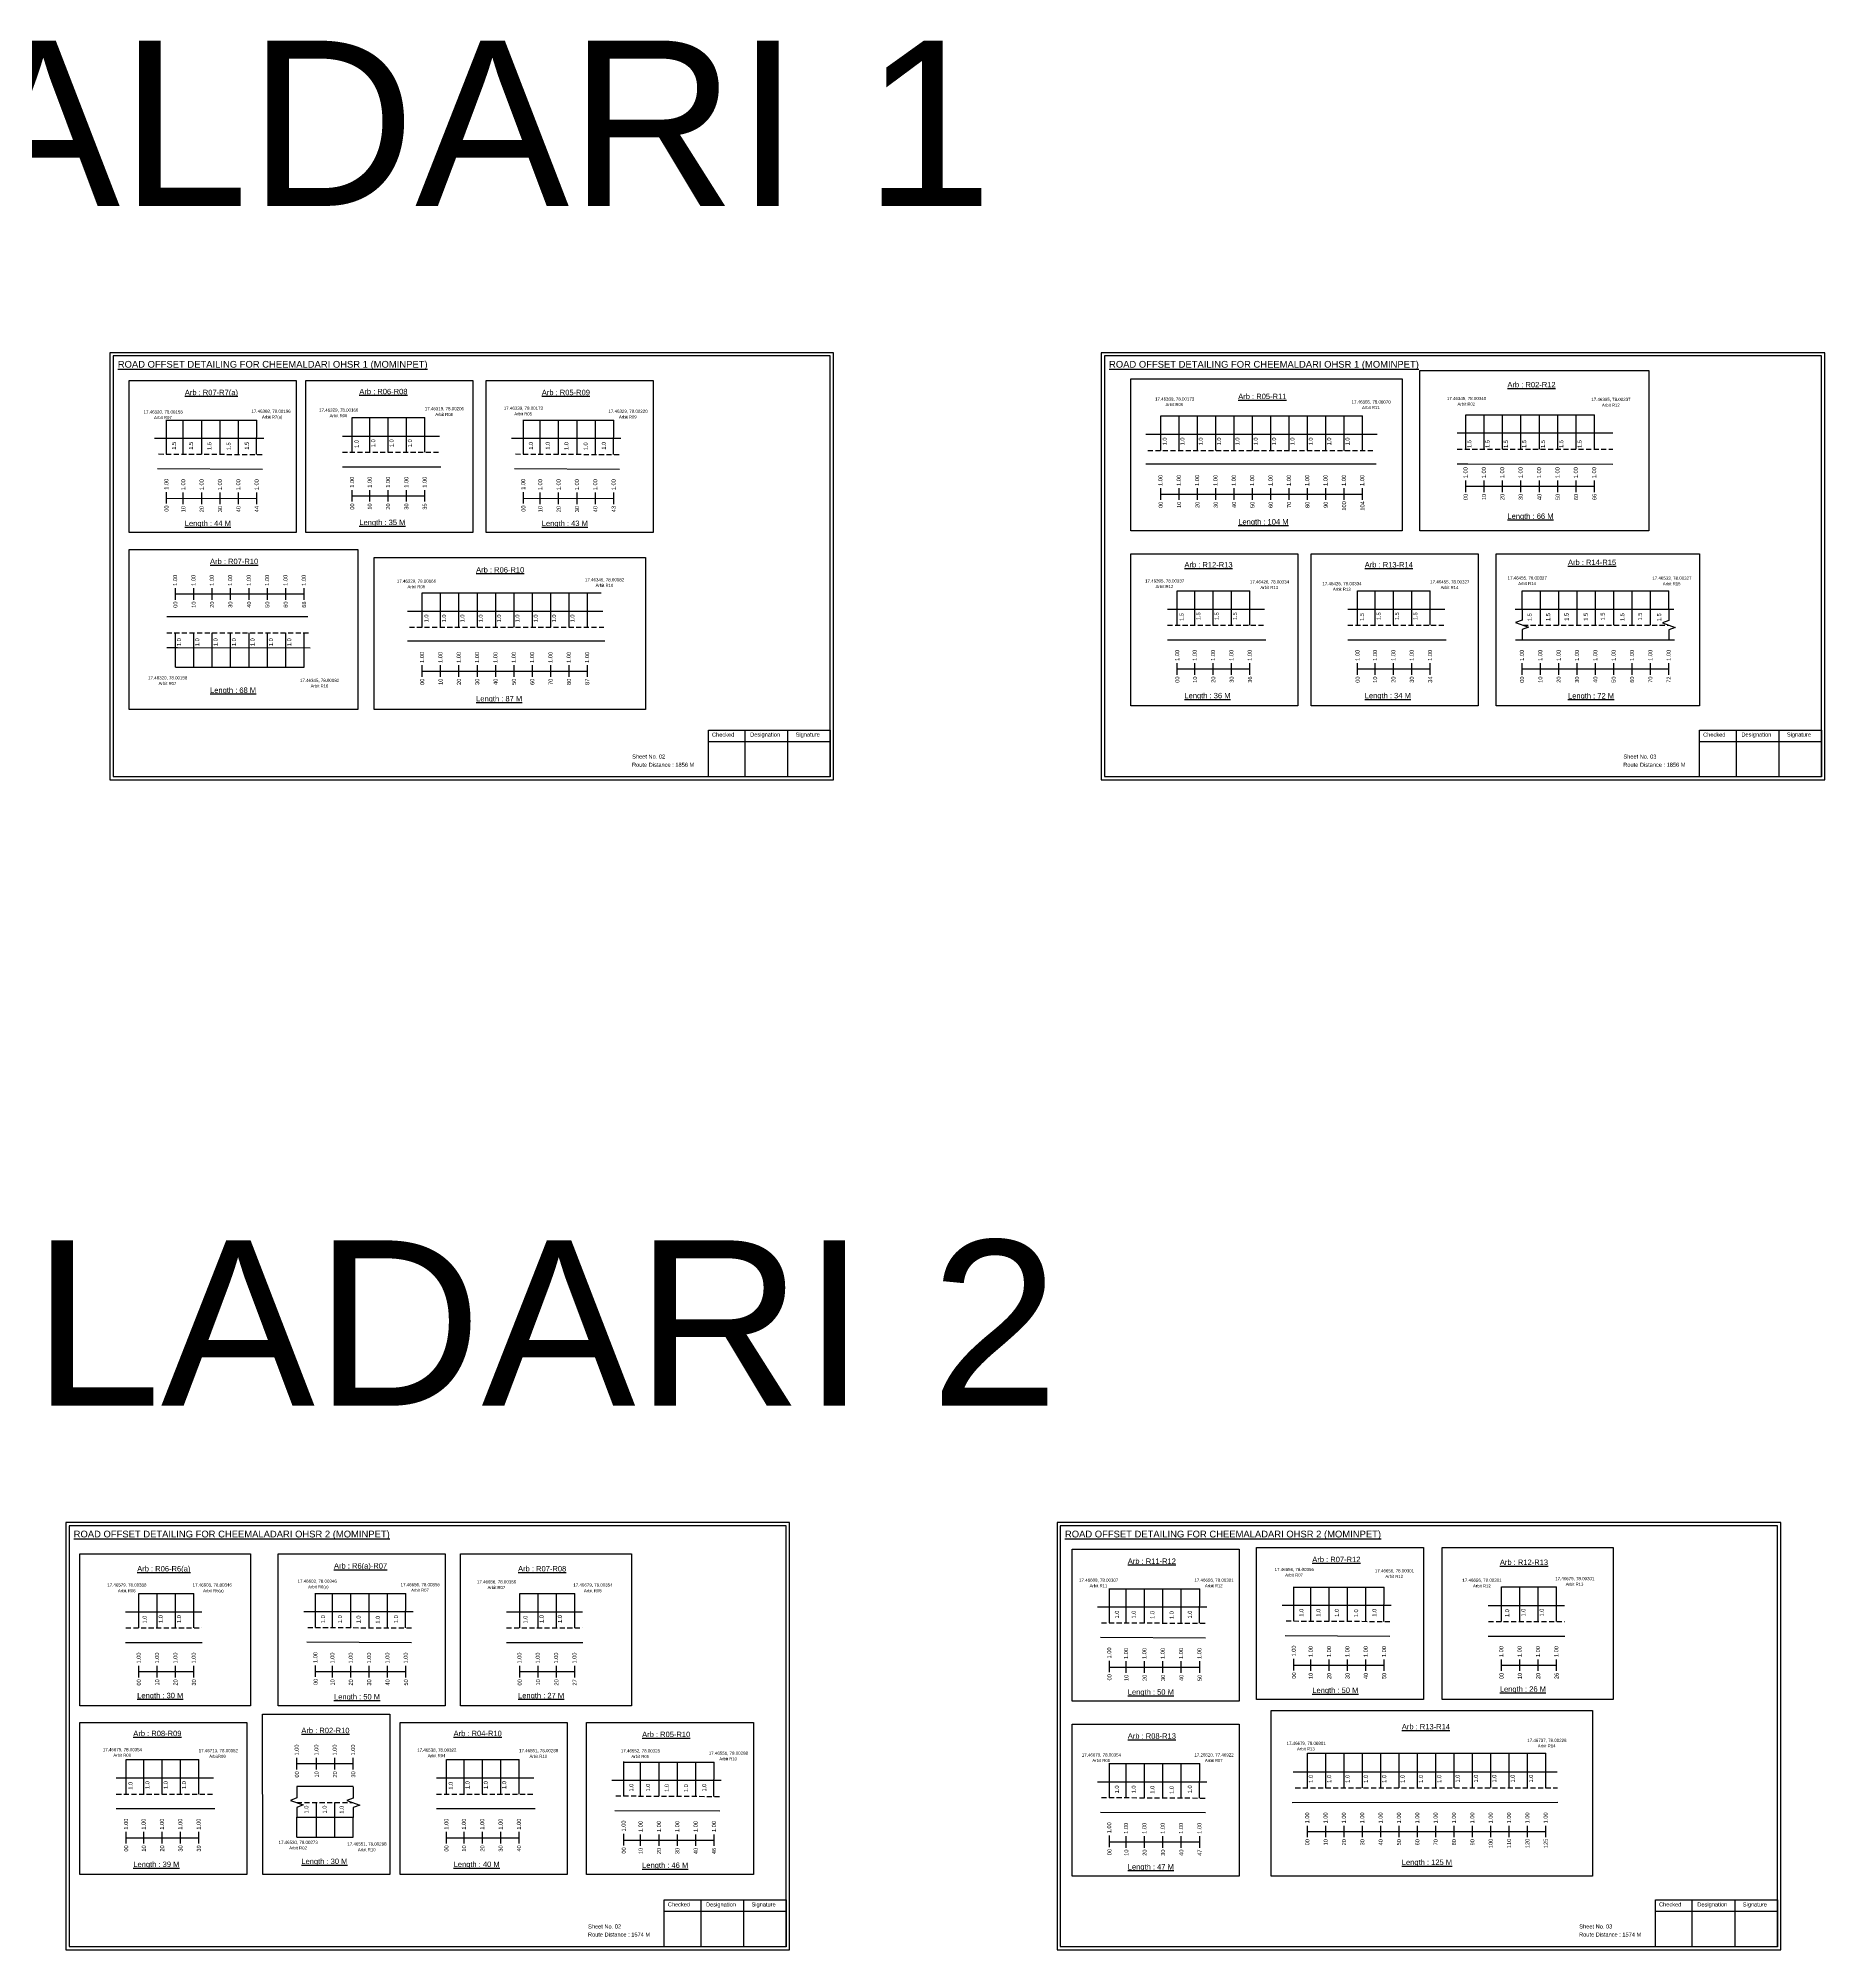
# Model space of a CAD drawing. Header units: inches. Extents: x -117 to 51867, y -12715 to 3423.
# Drawn here: x 21268 to 22593, y 190 to 1607 of the extents above; entities that cross this region are included whole.
import ezdxf

# ---------------------------------------------------------------- set-up
doc = ezdxf.new("R2010")
doc.units = ezdxf.units.IN
doc.header["$MEASUREMENT"] = 0
doc.linetypes.add('DASHED2', pattern=[0.375, 0.25, -0.125])
for name, color, linetype in [('PDF_Geometry', 7, 'Continuous'), ('PDF_Text', 5, 'Continuous'), ('pipe', 5, 'Continuous')]:
    doc.layers.add(name, color=color, linetype=linetype)
doc.styles.add('PDF Arial', font='arial.ttf')
doc.styles.get("Standard").update_dxf_attribs({"font": 'arial.ttf'})

msp = doc.modelspace()

# ---------------------------------------------------------------- linework, layer by layer
for p, q in [((21363.4, 1299.1), (21363.4, 1324.6)), ((21375.9, 1299), (21375.9, 1324.3)), ((21389.5, 1299), (21389.5, 1324.3)), ((21403.1, 1299), (21403.1, 1324.3)), ((21416.7, 1298.8), (21416.7, 1324.3)), ((21430.1, 1298.8), (21430.3, 1324.3)), ((21501.1, 1300.6), (21501.1, 1326.2)), ((21514.2, 1300.6), (21514.2, 1326.2)), ((21527.8, 1300.6), (21527.8, 1326.2)), ((21541.4, 1300.6), (21541.4, 1326.2)), ((21555, 1300.6), (21555, 1326.2)), ((21628.1, 1299.1), (21628.1, 1324.6)), ((21640.6, 1299), (21640.6, 1324.3)), ((21654.2, 1299), (21654.2, 1324.3)), ((21667.8, 1299), (21667.8, 1324.3)), ((21681.4, 1298.8), (21681.4, 1324.3)), ((21694.8, 1298.8), (21695, 1324.3)), ((22100.6, 1301.9), (22100.6, 1327.4)), ((22114.2, 1301.9), (22114.2, 1327.4)), ((22127.8, 1301.9), (22127.8, 1327.4)), ((22141.4, 1301.9), (22141.4, 1327.4)), ((22155, 1301.9), (22155, 1327.4)), ((22168.6, 1301.9), (22168.6, 1327.4)), ((22182.2, 1301.9), (22182.2, 1327.4)), ((22195.8, 1301.9), (22195.8, 1327.4)), ((22209.4, 1301.9), (22209.4, 1327.4)), ((22223, 1301.9), (22223, 1327.4)), ((22236.6, 1301.9), (22236.6, 1327.4)), ((22250.2, 1301.9), (22250.2, 1327.4)), ((22326.8, 1302.7), (22326.8, 1328.2)), ((22340.4, 1302.7), (22340.4, 1328.2)), ((22354, 1302.7), (22354, 1328.2)), ((22367.6, 1302.7), (22367.6, 1328.2)), ((22381.4, 1302.7), (22381.4, 1328.2)), ((22395, 1302.7), (22395, 1328.2)), ((22408.6, 1302.7), (22408.6, 1328.2)), ((22422.2, 1302.7), (22422.2, 1328.2)), ((21435.6, 1310.6), (21354.6, 1310.6)), ((21493.8, 1312.5), (21565.8, 1312.5)), ((21700.3, 1310.6), (21619.3, 1310.6)), ((22089.7, 1313.8), (22261.1, 1313.8)), ((22435.8, 1314.6), (22320.4, 1314.6)), ((21493.8, 1289.8), (21566.8, 1289.8)), ((22260.4, 1291.6), (22089.7, 1291.6)), ((22320.4, 1291.9), (22328.4, 1291.9)), ((22328.4, 1291.9), (22435.8, 1291.6)), ((21356.8, 1288.4), (21434.6, 1288)), ((21621.5, 1288.4), (21699.3, 1288)), ((21553.1, 1170.7), (21553.1, 1196.3)), ((21566.7, 1170.7), (21566.7, 1196.3)), ((21580.3, 1170.7), (21580.3, 1196.3)), ((21593.9, 1170.7), (21593.9, 1196.3)), ((21607.5, 1170.7), (21607.5, 1196.3)), ((21621.1, 1170.7), (21621.1, 1196.3)), ((21634.7, 1170.7), (21634.7, 1196.3)), ((21648.3, 1170.7), (21648.3, 1196.3)), ((21661.9, 1170.7), (21661.9, 1196.3)), ((21675.5, 1170.7), (21675.5, 1196.3)), ((22112.9, 1172.3), (22112.9, 1197.8)), ((22126, 1172.3), (22126, 1197.8)), ((22139.6, 1172.3), (22139.6, 1197.8)), ((22153.2, 1172.3), (22153.2, 1197.8)), ((22166.8, 1172.3), (22166.8, 1197.8)), ((22246.6, 1172.3), (22246.6, 1197.8)), ((22259.7, 1172.3), (22259.7, 1197.8)), ((22273.3, 1172.3), (22273.3, 1197.8)), ((22286.9, 1172.3), (22286.9, 1197.8)), ((22300.5, 1172.3), (22300.5, 1197.8)), ((22368.5, 1184.2), (22368.5, 1197.8)), ((22382.1, 1172.3), (22382.1, 1197.8)), ((22395.7, 1172.3), (22395.7, 1197.8)), ((22409.3, 1172.3), (22409.3, 1197.8)), ((22422.9, 1172.3), (22422.9, 1197.8)), ((22436.5, 1172.3), (22436.5, 1197.8)), ((22450.1, 1172.3), (22450.1, 1197.8)), ((22463.7, 1172.3), (22463.7, 1197.8)), ((22477.3, 1184.2), (22477.3, 1197.8)), ((21468.3, 1178.5), (21363.6, 1178.5)), ((21542.2, 1182.6), (21687, 1182.6)), ((22105.6, 1184.2), (22177.6, 1184.2)), ((22239.3, 1184.2), (22311.3, 1184.2)), ((22363.5, 1184.2), (22481.1, 1184.2)), ((21370, 1141.1), (21370, 1166.6)), ((21383.6, 1141.1), (21383.6, 1166.6)), ((21397.2, 1141.1), (21397.2, 1166.6)), ((21410.8, 1141.1), (21410.8, 1166.6)), ((21424.6, 1141.1), (21424.6, 1166.6)), ((21438.2, 1141.1), (21438.2, 1166.6)), ((21451.8, 1141.1), (21451.8, 1166.6)), ((21465.4, 1141.1), (21465.4, 1166.6)), ((21363.6, 1155.8), (21371.6, 1155.8)), ((21371.6, 1155.8), (21469.9, 1155.5)), ((21688.4, 1160.4), (21542.2, 1160.4)), ((22105.6, 1161.5), (22178.6, 1161.5)), ((22239.3, 1161.5), (22312.3, 1161.5)), ((22363.7, 1161.5), (22481.5, 1161.5)), ((21343, 428.9), (21343, 454.5)), ((21356.6, 428.9), (21356.6, 454.5)), ((21370.2, 428.9), (21370.2, 454.5)), ((21383.8, 428.9), (21383.8, 454.5)), ((21474, 429.2), (21474, 454.7)), ((21486.5, 429.1), (21486.5, 454.4)), ((21500.1, 429.1), (21500.1, 454.4)), ((21513.7, 429.2), (21513.7, 454.4)), ((21527.3, 428.9), (21527.3, 454.4)), ((21540.7, 428.9), (21540.9, 454.4)), ((21625.3, 428.9), (21625.3, 454.5)), ((21638.9, 428.9), (21638.9, 454.5)), ((21652.5, 428.9), (21652.5, 454.5)), ((21666.1, 428.9), (21666.1, 454.5)), ((22062.6, 432.6), (22062.6, 458.2)), ((22075.1, 432.6), (22075.1, 457.9)), ((22088.7, 432.5), (22088.7, 457.9)), ((22102.3, 432.6), (22102.3, 457.9)), ((22115.9, 432.3), (22115.9, 457.9)), ((22129.3, 432.4), (22129.5, 457.9)), ((22199.4, 434), (22199.4, 459.5)), ((22212, 433.9), (22212, 459.2)), ((22225.6, 433.9), (22225.6, 459.2)), ((22239.2, 433.9), (22239.2, 459.2)), ((22252.8, 433.7), (22252.8, 459.2)), ((22266.1, 433.7), (22266.4, 459.2)), ((22353.3, 433.7), (22353.3, 459.3)), ((22366.9, 433.7), (22366.9, 459.3)), ((22380.5, 433.7), (22380.5, 459.3)), ((22394.1, 433.7), (22394.1, 459.3)), ((21333.1, 440.8), (21389.6, 440.8)), ((21546.2, 440.8), (21465.2, 440.8)), ((21615.5, 440.8), (21672, 440.8)), ((22134.8, 444.2), (22053.8, 444.2)), ((22271.6, 445.5), (22190.7, 445.5)), ((22343.5, 445.6), (22400, 445.6)), ((21333.1, 418.1), (21389.8, 418)), ((21467.4, 418.6), (21545.2, 418.1)), ((21615.5, 418.1), (21672.2, 418)), ((22056, 422), (22133.8, 421.6)), ((22192.9, 423.3), (22270.6, 422.9)), ((22343.5, 422.9), (22400.2, 422.8)), ((21333.6, 305.8), (21333.6, 331.4)), ((21346.6, 305.8), (21346.6, 331.4)), ((21360.2, 305.8), (21360.2, 331.4)), ((21373.8, 305.8), (21373.8, 331.4)), ((21387.4, 305.8), (21387.4, 331.4)), ((21571, 305.8), (21571, 331.4)), ((21584.1, 305.8), (21584.1, 331.4)), ((21597.7, 305.8), (21597.7, 331.4)), ((21611.3, 305.8), (21611.3, 331.4)), ((21624.9, 305.8), (21624.9, 331.4)), ((21702.5, 304.3), (21702.5, 329.8)), ((21715, 304.2), (21715, 329.5)), ((21728.6, 304.2), (21728.6, 329.5)), ((21742.2, 304.2), (21742.2, 329.5)), ((21755.8, 304), (21755.8, 329.5)), ((21769.2, 304), (21769.4, 329.5)), ((22062.6, 303), (22062.6, 328.6)), ((22075.1, 303), (22075.1, 328.3)), ((22088.7, 302.9), (22088.7, 328.3)), ((22102.3, 303), (22102.3, 328.3)), ((22115.9, 302.7), (22115.9, 328.3)), ((22129.3, 302.8), (22129.5, 328.3)), ((22209.4, 310.4), (22209.4, 336)), ((22223, 310.4), (22223, 336)), ((22236.6, 310.4), (22236.6, 336)), ((22250.2, 310.4), (22250.2, 336)), ((22263.8, 310.4), (22263.8, 336)), ((22277.4, 310.4), (22277.4, 336)), ((22291, 310.4), (22291, 336)), ((22304.6, 310.4), (22304.6, 336)), ((22318.2, 310.4), (22318.2, 336)), ((22331.7, 310.6), (22331.7, 336.1)), ((22345.3, 310.6), (22345.3, 336.1)), ((22358.9, 310.6), (22358.9, 336.1)), ((22372.5, 310.6), (22372.5, 336.1)), ((22386.2, 310.4), (22386.2, 336)), ((21326.2, 317.7), (21398.2, 317.7)), ((21563.7, 317.7), (21635.7, 317.7)), ((21774.7, 315.8), (21693.7, 315.8)), ((22134.8, 314.6), (22053.8, 314.6)), ((22198.7, 322.3), (22394.6, 322.3)), ((21501.9, 311.3), (21460.1, 311.3)), ((21474.7, 273.9), (21474.7, 299.4)), ((21488.3, 273.9), (21488.3, 299.4)), ((22198.1, 299.6), (22395, 299.7)), ((21326.2, 295), (21399.2, 295)), ((21460.1, 288.6), (21485.6, 288.6)), ((21460.1, 273.9), (21460.1, 288.6)), ((21485.6, 288.6), (21501.9, 288.6)), ((21501.9, 273.9), (21501.9, 288.6)), ((21563.7, 295), (21636.7, 295)), ((21695.9, 293.6), (21773.7, 293.2)), ((22056, 292.4), (22133.8, 292))]:
    msp.add_line(p, q)
at = {"color": 5}
for p, q in [((21363.4, 1324.3), (21430.3, 1324.3)), ((21501.1, 1326.2), (21555, 1326.2)), ((21628.1, 1324.3), (21695, 1324.3)), ((22100.6, 1327.4), (22250.2, 1327.4)), ((22326.8, 1328.2), (22422.2, 1328.2)), ((21553.1, 1196.3), (21685.8, 1196.3)), ((22112.9, 1197.8), (22166.8, 1197.8)), ((22246.6, 1197.8), (22300.5, 1197.8)), ((22368.5, 1197.8), (22477.3, 1197.8)), ((21370, 1141.1), (21465.4, 1141.1)), ((21343, 454.5), (21383.8, 454.5)), ((21474, 454.4), (21540.9, 454.4)), ((21625.3, 454.5), (21666.1, 454.5)), ((22062.6, 457.9), (22129.5, 457.9)), ((22199.4, 459.2), (22266.4, 459.2)), ((22353.3, 459.3), (22394.1, 459.3)), ((21333.6, 331.4), (21387.4, 331.4)), ((21571, 331.4), (21624.9, 331.4)), ((21702.5, 329.5), (21769.4, 329.5)), ((22062.6, 328.3), (22129.5, 328.3)), ((22209.4, 336), (22386.2, 336)), ((21460.1, 273.9), (21501.9, 273.9))]:
    msp.add_line(p, q, dxfattribs=at)
at = {"linetype": 'DASHED2', "ltscale": 15}
for p, q in [((21357.6, 1299.2), (21435.8, 1298.8)), ((21493.8, 1300.6), (21566.3, 1300.6)), ((21622.2, 1299.2), (21700.5, 1298.8)), ((22091, 1301.9), (22258.6, 1301.9)), ((22320.4, 1302.7), (22435.8, 1302.7)), ((21363.6, 1166.6), (21469, 1166.6)), ((21543.5, 1170.7), (21687.8, 1170.7)), ((22105.6, 1172.3), (22178.1, 1172.3)), ((22239.3, 1172.3), (22311.8, 1172.3)), ((22369.3, 1172.3), (22477.3, 1172.3)), ((21333.3, 428.9), (21389.6, 428.9)), ((21468.2, 429.3), (21546.4, 428.9)), ((21615.6, 428.9), (21672, 428.9)), ((22056.7, 432.8), (22135, 432.4)), ((22193.6, 434.1), (22271.9, 433.7)), ((22343.6, 433.7), (22400, 433.7)), ((21326.2, 305.8), (21398.7, 305.8)), ((21460.1, 299.4), (21501.9, 299.4)), ((21563.7, 305.8), (21636.2, 305.8)), ((21696.6, 304.4), (21774.9, 304)), ((22056.7, 303.2), (22135, 302.8)), ((22200.4, 310.4), (22394.7, 310.4))]:
    msp.add_line(p, q, dxfattribs=at)
at = {"color": 217, "true_color": 0x93278f}
for p, q in [((22326.8, 1271), (22326.8, 1279.6)), ((22340.4, 1271), (22340.4, 1279.6)), ((22354, 1271), (22354, 1279.6)), ((22367.6, 1271), (22367.6, 1279.6)), ((22381.4, 1271), (22381.4, 1279.6)), ((22395, 1271), (22395, 1279.6)), ((22408.6, 1271), (22408.6, 1279.6)), ((22422.2, 1271), (22422.2, 1279.6)), ((21363.4, 1262.5), (21363.4, 1271)), ((21363.4, 1266.3), (21430.3, 1266.4)), ((21375.9, 1262.1), (21375.9, 1270.6)), ((21389.5, 1262.1), (21389.5, 1270.6)), ((21403.1, 1262.1), (21403.1, 1270.6)), ((21416.7, 1262.1), (21416.7, 1270.6)), ((21430.3, 1262.1), (21430.3, 1270.6)), ((21501.1, 1263.9), (21501.1, 1272.5)), ((21501.1, 1268.2), (21555, 1268.2)), ((21514.2, 1263.9), (21514.2, 1272.5)), ((21527.8, 1263.9), (21527.8, 1272.5)), ((21541.4, 1263.9), (21541.4, 1272.5)), ((21555, 1263.9), (21555, 1272.5)), ((21628.1, 1262.5), (21628.1, 1271)), ((21628.1, 1266.3), (21695, 1266.4)), ((21640.6, 1262.1), (21640.6, 1270.6)), ((21654.2, 1262.1), (21654.2, 1270.6)), ((21667.8, 1262.1), (21667.8, 1270.6)), ((21681.4, 1262.1), (21681.4, 1270.6)), ((21695, 1262.1), (21695, 1270.6)), ((22100.6, 1265.2), (22100.6, 1273.8)), ((22100.6, 1269.5), (22250.2, 1269.5)), ((22114.2, 1265.2), (22114.2, 1273.8)), ((22127.8, 1265.2), (22127.8, 1273.8)), ((22141.4, 1265.2), (22141.4, 1273.8)), ((22155, 1265.2), (22155, 1273.8)), ((22168.6, 1265.2), (22168.6, 1273.8)), ((22182.2, 1265.2), (22182.2, 1273.8)), ((22195.8, 1265.2), (22195.8, 1273.8)), ((22209.4, 1265.2), (22209.4, 1273.8)), ((22223, 1265.2), (22223, 1273.8)), ((22236.6, 1265.2), (22236.6, 1273.8)), ((22250.2, 1265.2), (22250.2, 1273.8)), ((22326.8, 1275.3), (22422.2, 1275.3)), ((21370, 1191.2), (21370, 1199.8)), ((21370, 1195.5), (21465.4, 1195.5)), ((21383.6, 1191.2), (21383.6, 1199.8)), ((21397.2, 1191.2), (21397.2, 1199.8)), ((21410.8, 1191.2), (21410.8, 1199.8)), ((21424.6, 1191.2), (21424.6, 1199.8)), ((21438.2, 1191.2), (21438.2, 1199.8)), ((21451.8, 1191.2), (21451.8, 1199.8)), ((21465.4, 1191.2), (21465.4, 1199.8)), ((21553.1, 1134), (21553.1, 1142.6)), ((21553.1, 1138.3), (21675.5, 1138.3)), ((21566.7, 1134), (21566.7, 1142.6)), ((21580.3, 1134), (21580.3, 1142.6)), ((21593.9, 1134), (21593.9, 1142.6)), ((21607.5, 1134), (21607.5, 1142.6)), ((21621.1, 1134), (21621.1, 1142.6)), ((21634.7, 1134), (21634.7, 1142.6)), ((21648.3, 1134), (21648.3, 1142.6)), ((21661.9, 1134), (21661.9, 1142.6)), ((21675.5, 1134), (21675.5, 1142.6)), ((22112.9, 1135.6), (22112.9, 1144.1)), ((22112.9, 1139.9), (22166.8, 1139.9)), ((22126, 1135.6), (22126, 1144.1)), ((22139.6, 1135.6), (22139.6, 1144.1)), ((22153.2, 1135.6), (22153.2, 1144.1)), ((22166.8, 1135.6), (22166.8, 1144.1)), ((22246.6, 1135.6), (22246.6, 1144.1)), ((22246.6, 1139.9), (22300.5, 1139.9)), ((22259.7, 1135.6), (22259.7, 1144.1)), ((22273.3, 1135.6), (22273.3, 1144.1)), ((22286.9, 1135.6), (22286.9, 1144.1)), ((22300.5, 1135.6), (22300.5, 1144.1)), ((22368.5, 1135.6), (22368.5, 1144.1)), ((22368.5, 1139.9), (22477.3, 1139.9)), ((22382.1, 1135.6), (22382.1, 1144.1)), ((22395.7, 1135.6), (22395.7, 1144.1)), ((22409.3, 1135.6), (22409.3, 1144.1)), ((22422.9, 1135.6), (22422.9, 1144.1)), ((22436.5, 1135.6), (22436.5, 1144.1)), ((22450.1, 1135.6), (22450.1, 1144.1)), ((22463.7, 1135.6), (22463.7, 1144.1)), ((22477.3, 1135.6), (22477.3, 1144.1)), ((21343, 392.2), (21343, 400.8)), ((21356.6, 392.2), (21356.6, 400.8)), ((21370.2, 392.2), (21370.2, 400.8)), ((21383.8, 392.2), (21383.8, 400.8)), ((21474, 392.6), (21474, 401.1)), ((21486.5, 392.2), (21486.5, 400.8)), ((21500.1, 392.2), (21500.1, 400.8)), ((21513.7, 392.2), (21513.7, 400.8)), ((21527.3, 392.2), (21527.3, 400.8)), ((21540.9, 392.2), (21540.9, 400.8)), ((21625.3, 392.2), (21625.3, 400.8)), ((21638.9, 392.2), (21638.9, 400.8)), ((21652.5, 392.2), (21652.5, 400.8)), ((21666.1, 392.2), (21666.1, 400.8)), ((22062.6, 396), (22062.6, 404.6)), ((22062.6, 399.9), (22129.5, 399.9)), ((22075.1, 395.6), (22075.1, 404.2)), ((22088.7, 395.6), (22088.7, 404.2)), ((22102.3, 395.6), (22102.3, 404.2)), ((22115.9, 395.6), (22115.9, 404.2)), ((22129.5, 395.6), (22129.5, 404.2)), ((22199.4, 397.4), (22199.4, 405.9)), ((22199.4, 401.2), (22266.4, 401.3)), ((22212, 397), (22212, 405.5)), ((22225.6, 397), (22225.6, 405.5)), ((22239.2, 397), (22239.2, 405.5)), ((22252.8, 397), (22252.8, 405.5)), ((22266.4, 397), (22266.4, 405.5)), ((22353.3, 397), (22353.3, 405.6)), ((22353.3, 401.3), (22394.1, 401.3)), ((22366.9, 397), (22366.9, 405.6)), ((22380.5, 397), (22380.5, 405.6)), ((22394.1, 397), (22394.1, 405.6)), ((21343, 396.5), (21383.8, 396.5)), ((21474, 396.5), (21540.9, 396.5)), ((21625.3, 396.5), (21666.1, 396.5)), ((21460.1, 324), (21460.1, 332.6)), ((21460.1, 328.3), (21501.9, 328.3)), ((21474.7, 324), (21474.7, 332.6)), ((21488.3, 324), (21488.3, 332.6)), ((21501.9, 324), (21501.9, 332.6)), ((21333.6, 269.1), (21333.6, 277.7)), ((21333.6, 273.4), (21387.4, 273.4)), ((21346.6, 269.1), (21346.6, 277.7)), ((21360.2, 269.1), (21360.2, 277.7)), ((21373.8, 269.1), (21373.8, 277.7)), ((21387.4, 269.1), (21387.4, 277.7)), ((21571, 269.1), (21571, 277.7)), ((21571, 273.4), (21624.9, 273.4)), ((21584.1, 269.1), (21584.1, 277.7)), ((21597.7, 269.1), (21597.7, 277.7)), ((21611.3, 269.1), (21611.3, 277.7)), ((21624.9, 269.1), (21624.9, 277.7)), ((21702.5, 267.7), (21702.5, 276.2)), ((21702.5, 271.5), (21769.4, 271.6)), ((21715, 267.3), (21715, 275.8)), ((21728.6, 267.3), (21728.6, 275.8)), ((21742.2, 267.3), (21742.2, 275.8)), ((21755.8, 267.3), (21755.8, 275.8)), ((21769.4, 267.3), (21769.4, 275.8)), ((22062.6, 266.4), (22062.6, 275)), ((22062.6, 270.3), (22129.5, 270.3)), ((22075.1, 266), (22075.1, 274.6)), ((22088.7, 266), (22088.7, 274.6)), ((22102.3, 266), (22102.3, 274.6)), ((22115.9, 266), (22115.9, 274.6)), ((22129.5, 266), (22129.5, 274.6)), ((22209.4, 273.7), (22209.4, 282.3)), ((22209.4, 278), (22386.2, 278.1)), ((22223, 273.7), (22223, 282.3)), ((22236.6, 273.7), (22236.6, 282.3)), ((22250.2, 273.7), (22250.2, 282.3)), ((22263.8, 273.7), (22263.8, 282.3)), ((22277.4, 273.7), (22277.4, 282.3)), ((22291, 273.7), (22291, 282.3)), ((22304.6, 273.7), (22304.6, 282.3)), ((22318.2, 273.7), (22318.2, 282.3)), ((22331.8, 273.7), (22331.8, 282.3)), ((22345.4, 273.7), (22345.4, 282.3)), ((22359, 273.7), (22359, 282.3)), ((22372.6, 273.7), (22372.6, 282.3)), ((22386.2, 273.7), (22386.2, 282.3))]:
    msp.add_line(p, q, dxfattribs=at)
for points in [[(22292.8, 1361.1), (22462.5, 1361.1), (22462.5, 1242.2), (22292.8, 1242.2)], [(21335.7, 1353.7), (21459.5, 1353.7), (21459.5, 1241), (21335.7, 1241)], [(21466.7, 1353.7), (21590.5, 1353.7), (21590.5, 1241), (21466.7, 1241)], [(21600.4, 1353.7), (21724.2, 1353.7), (21724.2, 1241), (21600.4, 1241)], [(22078.5, 1354.9), (22279.7, 1354.9), (22279.7, 1242.2), (22078.5, 1242.2)], [(21335.7, 1228.5), (21505.3, 1228.5), (21505.3, 1109.7), (21335.7, 1109.7)], [(21517.3, 1222.4), (21718.5, 1222.4), (21718.5, 1109.7), (21517.3, 1109.7)], [(22078.5, 1225.3), (22202.3, 1225.3), (22202.3, 1112.6), (22078.5, 1112.6)], [(22212.2, 1225.3), (22336, 1225.3), (22336, 1112.6), (22212.2, 1112.6)], [(22349.3, 1225.3), (22500.1, 1225.3), (22500.1, 1112.6), (22349.3, 1112.6)], [(21299.1, 483.8), (21425.8, 483.8), (21425.8, 371.1), (21299.1, 371.1)], [(21446.3, 483.8), (21570.1, 483.8), (21570.1, 371.1), (21446.3, 371.1)], [(21581.4, 483.8), (21708.2, 483.8), (21708.2, 371.1), (21581.4, 371.1)], [(22034.9, 487.2), (22158.7, 487.2), (22158.7, 374.6), (22034.9, 374.6)], [(22171.7, 488.6), (22295.5, 488.6), (22295.5, 375.9), (22171.7, 375.9)], [(22309.4, 488.6), (22436.2, 488.6), (22436.2, 375.9), (22309.4, 375.9)], [(21299.1, 358.9), (21422.9, 358.9), (21422.9, 246.2), (21299.1, 246.2)], [(21434.6, 365), (21528.9, 365), (21529.1, 246.2), (21434.9, 246.2)], [(21536.6, 358.9), (21660.4, 358.9), (21660.4, 246.2), (21536.6, 246.2)], [(21674.8, 358.9), (21798.6, 358.9), (21798.6, 246.2), (21674.8, 246.2)], [(22034.9, 357.6), (22158.7, 357.6), (22158.7, 245), (22034.9, 245)]]:
    msp.add_lwpolyline(points, close=True)
at = {"linetype": 'Continuous'}
for points in [[(22368.5, 1184.4), (22368.5, 1176), (22363.8, 1174.3), (22373.2, 1170.8), (22368.5, 1169.1), (22368.5, 1161.8)], [(22477.3, 1184.2), (22477.3, 1175.7), (22472.6, 1174), (22482.1, 1170.6), (22477.3, 1168.8), (22477.3, 1161.5)], [(21460.1, 311.3), (21460.1, 302.9), (21455.3, 301.1), (21464.8, 297.7), (21460.1, 295.9), (21460.1, 288.6)], [(21501.9, 311.2), (21501.9, 302.8), (21497.2, 301), (21506.7, 297.6), (21501.9, 295.9), (21501.9, 288.5)]]:
    msp.add_lwpolyline(points, dxfattribs=at)
at = {"layer": 'PDF_Geometry'}
for points in [[(21321.5, 1374.3), (21321.5, 1057.6), (21858, 1057.6), (21858, 1374.3)], [(21323.9, 1371.9), (21323.9, 1060), (21855.6, 1060), (21855.6, 1371.9)], [(22056.5, 1374.3), (22056.5, 1057.6), (22593, 1057.6), (22593, 1374.3)], [(22058.9, 1371.9), (22058.9, 1060), (22590.6, 1060), (22590.6, 1371.9)], [(21288.8, 507), (21288.8, 190.3), (21825.3, 190.3), (21825.3, 507)], [(21291.2, 504.7), (21291.2, 192.7), (21822.9, 192.7), (21822.9, 504.7)], [(22023.8, 507), (22023.8, 190.3), (22560.3, 190.3), (22560.3, 507)], [(22026.1, 504.7), (22026.1, 192.7), (22557.9, 192.7), (22557.9, 504.7)]]:
    msp.add_lwpolyline(points, close=True, dxfattribs=at)
at = {"layer": 'PDF_Geometry', "color": 242, "true_color": 0xcc1f26}
for points in [[(21855.6, 1059.9), (21765.2, 1059.9), (21765.2, 1094.5), (21855.6, 1094.5)], [(22590.6, 1059.9), (22500.2, 1059.9), (22500.2, 1094.5), (22590.6, 1094.5)], [(21822.9, 192.6), (21732.5, 192.6), (21732.5, 227.3), (21822.9, 227.3)], [(22557.9, 192.6), (22467.5, 192.6), (22467.5, 227.3), (22557.9, 227.3)]]:
    msp.add_lwpolyline(points, close=True, dxfattribs=at)
for points in [[(21792.2, 1094.5), (21792.2, 1059.9)], [(21824, 1094.5), (21824, 1059.9)], [(22527.2, 1094.5), (22527.2, 1059.9)], [(22558.9, 1094.5), (22558.9, 1059.9)], [(21765.2, 1086.1), (21855.6, 1086.1)], [(22500.2, 1086.1), (22590.6, 1086.1)], [(21759.5, 227.3), (21759.5, 192.6)], [(21791.3, 227.3), (21791.3, 192.6)], [(22494.5, 227.3), (22494.5, 192.6)], [(22526.2, 227.3), (22526.2, 192.6)], [(21732.5, 218.9), (21822.9, 218.9)], [(22467.5, 218.9), (22557.9, 218.9)]]:
    msp.add_lwpolyline(points, dxfattribs=at)
at = {"layer": 'pipe', "color": 0}
msp.add_lwpolyline([(22182.5, 367.8), (22420.8, 367.8), (22420.8, 245), (22182.5, 245)], close=True, dxfattribs=at)

# ---------------------------------------------------------------- texts
for s, height, p in [('CHEEMALDARI 1', 122.535, (20596.7, 1483.1)), ('Sheet No. 02', 3, (21708.7, 1073.4)), ('Route Distance : 1856 M', 3, (21708.6, 1067.3)), ('Sheet No. 03', 3, (22443.7, 1073.4)), ('Route Distance : 1856 M', 3, (22443.6, 1067.3)), ('CHEEMALADARI 2', 122.535, (20531.8, 593.7)), ('Sheet No. 02', 3, (21676, 206.1)), ('Route Distance : 1574 M', 3, (21675.9, 200.1)), ('Sheet No. 03', 3, (22411, 206.1)), ('Route Distance : 1574 M', 3, (22410.8, 200.1))]:
    msp.add_text(s, height=height).set_placement(p)
at = {"color": 242, "true_color": 0xcd2027}
for s, height, p in [('%%UROAD OFFSET DETAILING FOR CHEEMALDARI OHSR 1 (MOMINPET)', 5, (21327.3, 1363.2)), ('%%UROAD OFFSET DETAILING FOR CHEEMALDARI OHSR 1 (MOMINPET)', 5, (22062.3, 1363.2)), ('%%UArb : R07-R7(a)', 4, (21377, 1342.8)), ('%%UArb : R06-R08', 4, (21506.4, 1343.5)), ('%%UArb : R05-R09', 4, (21641.7, 1342.8)), ('%%UArb : R02-R12', 4, (22357.7, 1348.6)), ('%%UArb : R05-R11', 4, (22158.1, 1339.9)), ('%%ULength : 44 M', 4, (21377, 1245.8)), ('%%ULength : 35 M', 4, (21506.4, 1246.5)), ('%%ULength : 43 M', 4, (21641.7, 1245.8)), ('%%ULength : 104 M', 4, (22158.1, 1246.9)), ('%%ULength : 66 M', 4, (22357.7, 1251.1)), ('%%UArb : R07-R10', 4, (21395.7, 1217.6)), ('%%UArb : R12-R13', 4, (22118.2, 1215.1)), ('%%UArb : R13-R14', 4, (22251.9, 1215.1)), ('%%UArb : R14-R15', 4, (22402.6, 1216.9)), ('%%UArb : R06-R10', 4, (21593, 1211.3)), ('%%ULength : 68 M', 4, (21395.7, 1122.1)), ('%%ULength : 87 M', 4, (21593, 1115.8)), ('%%ULength : 36 M', 4, (22118.2, 1118.1)), ('%%ULength : 34 M', 4, (22251.9, 1118.1)), ('%%ULength : 72 M', 4, (22402.6, 1117.9)), ('%%UROAD OFFSET DETAILING FOR CHEEMALADARI OHSR 2 (MOMINPET)', 5, (21294.6, 496)), ('%%UROAD OFFSET DETAILING FOR CHEEMALADARI OHSR 2 (MOMINPET)', 5, (22029.6, 496)), ('%%UArb : R07-R12', 4, (22213, 477.7)), ('%%UArb : R06-R6(a)', 4, (21341.7, 470.8)), ('%%UArb : R6(a)-R07', 4, (21487.6, 472.9)), ('%%UArb : R07-R08', 4, (21624.1, 470.8)), ('%%UArb : R11-R12', 4, (22076.2, 476.4)), ('%%UArb : R12-R13', 4, (22352.1, 475.6)), ('%%ULength : 50 M', 4, (22076.2, 379.4)), ('%%ULength : 50 M', 4, (22213, 380.7)), ('%%ULength : 26 M', 4, (22352.1, 381.6)), ('%%ULength : 30 M', 4, (21341.7, 376.8)), ('%%ULength : 50 M', 4, (21487.6, 375.9)), ('%%ULength : 27 M', 4, (21624.1, 376.8)), ('%%UArb : R02-R10', 4, (21463.4, 350.9)), ('%%UArb : R13-R14', 4, (22279.4, 353.7)), ('%%UArb : R08-R09', 4, (21338.8, 348.7)), ('%%UArb : R04-R10', 4, (21576.3, 348.7)), ('%%UArb : R05-R10', 4, (21716.1, 348)), ('%%UArb : R08-R13', 4, (22076.2, 346.8)), ('%%ULength : 39 M', 4, (21338.8, 251.7)), ('%%ULength : 30 M', 4, (21463.4, 253.9)), ('%%ULength : 40 M', 4, (21576.3, 251.7)), ('%%ULength : 46 M', 4, (21716.1, 251)), ('%%ULength : 125 M', 4, (22279.4, 253.2)), ('%%ULength : 47 M', 4, (22076.2, 249.8))]:
    msp.add_text(s, height=height, dxfattribs=at).set_placement(p)
at = {"color": 5}
for s, height, p in [('17.46329, 78.00166', 2.34, (21476.6, 1330.6)), ('17.46319, 78.00206', 2.34, (21554.9, 1331.6)), ('17.46339, 78.00173', 2.34, (21613.5, 1332)), ('17.46339, 78.00173', 2.34, (22096.4, 1338.8)), ('Arbit R05', 2.25, (22104.2, 1334.7)), ('17.46365, 78.00070', 2.34, (22242.1, 1336.6)), ('Arbit R11', 2.25, (22249.9, 1332.5)), ('17.46345, 78.00340', 2.34, (22312.8, 1339.2)), ('Arbit R02', 2.25, (22320.7, 1335.1)), ('17.46395, 78.00337', 2.34, (22419.9, 1338.5)), ('Arbit R12', 2.25, (22427.8, 1334.3)), ('17.46320, 78.00158', 2.34, (21346.4, 1329.2)), ('Arbit R07', 2.25, (21354.2, 1325.1)), ('17.46308, 78.00196', 2.34, (21426.4, 1329.7)), ('Arbit R7(a)', 2.246, (21434.2, 1325.5)), ('Arbit R06', 2.25, (21484.4, 1326.5)), ('Arbit R08', 2.25, (21562.7, 1327.4)), ('Arbit R05', 2.25, (21621.3, 1327.8)), ('17.46329, 78.00220', 2.34, (21691.1, 1329.7)), ('Arbit R09', 2.25, (21698.9, 1325.5)), ('17.46329, 78.00166', 2.34, (21534.2, 1203.8)), ('17.46345, 78.00082', 2.34, (21673.7, 1204.8)), ('17.46395, 78.00337', 2.34, (22089, 1203.9)), ('17.46426, 78.00334', 2.34, (22166.7, 1203.2)), ('17.46455, 78.00327', 2.34, (22300.4, 1203.2)), ('17.46455, 78.00327', 2.34, (22357.8, 1206.1)), ('17.46533, 78.00327', 2.34, (22465.1, 1206)), ('Arbit R06', 2.25, (21542.1, 1199.7)), ('Arbit R10', 2.25, (21681.6, 1200.7)), ('Arbit R12', 2.25, (22096.8, 1199.8)), ('Arbit R13', 2.25, (22174.5, 1199.1)), ('17.46426, 78.00334', 2.34, (22220.5, 1201.9)), ('Arbit R13', 2.25, (22228.3, 1197.8)), ('Arbit R14', 2.25, (22308.2, 1199.1)), ('Arbit R14', 2.25, (22365.7, 1202)), ('Arbit R15', 2.25, (22472.9, 1201.9)), ('17.46320, 78.00158', 2.34, (21349.8, 1132.1)), ('Arbit R07', 2.25, (21357.6, 1128)), ('17.46345, 78.00082', 2.34, (21462.4, 1130.2)), ('Arbit R10', 2.25, (21470.3, 1126.1)), ('17.46656, 78.00356', 2.34, (22185.1, 471.1)), ('Arbit R07', 2.25, (22192.9, 467)), ('17.46656, 78.00301', 2.34, (22259.4, 470.1)), ('Arbit R12', 2.25, (22267.2, 466)), ('17.46579, 78.00338', 2.34, (21319.5, 459.6)), ('Arbit R06', 2.25, (21327.4, 455.4)), ('17.46603, 78.00346', 2.34, (21382.8, 459.6)), ('Arbit R6(a)', 2.246, (21390.6, 455.4)), ('17.46603, 78.00346', 2.34, (21460.6, 462.4)), ('Arbit R6(a)', 2.246, (21468.4, 458.3)), ('17.46656, 78.00356', 2.34, (21537, 459.8)), ('Arbit R07', 2.25, (21544.8, 455.7)), ('17.46656, 78.00356', 2.34, (21593.6, 461.9)), ('Arbit R07', 2.25, (21601.5, 457.8)), ('17.46679, 78.00354', 2.34, (21665.1, 459.6)), ('Arbit R08', 2.25, (21672.9, 455.4)), ('17.46608, 78.00307', 2.34, (22040.1, 463.2)), ('Arbit R11', 2.25, (22047.9, 459.1)), ('17.46656, 78.00301', 2.34, (22125.6, 463.2)), ('Arbit R12', 2.25, (22133.4, 459.1)), ('17.46656, 78.00301', 2.34, (22324.3, 463.1)), ('Arbit R12', 2.25, (22332.2, 458.9)), ('17.46679, 78.00301', 2.34, (22393.1, 464.3)), ('Arbit R13', 2.25, (22400.9, 460.2)), ('17.46679, 78.00301', 2.34, (22193.9, 342.2)), ('Arbit R13', 2.25, (22201.7, 338.1)), ('17.46737, 78.00228', 2.34, (22372.4, 344.4)), ('Arbit R14', 2.25, (22380.2, 340.3)), ('17.46679, 78.00354', 2.34, (21316.2, 337.5)), ('Arbit R08', 2.25, (21324, 333.4)), ('17.46713, 78.00352', 2.34, (21387.3, 336.8)), ('ArbitR09', 2.25, (21395.1, 332.6)), ('17.46538, 78.00322', 2.34, (21549.3, 337.2)), ('Arbit R04', 2.25, (21557.1, 333.1)), ('17.46551, 78.00288', 2.34, (21624.8, 336.8)), ('Arbit R10', 2.25, (21632.6, 332.6)), ('17.46552, 78.00325', 2.34, (21700.3, 336.6)), ('Arbit R05', 2.25, (21708.1, 332.5)), ('17.46551, 78.00288', 2.34, (21765.5, 334.9)), ('Arbit R10', 2.25, (21773.3, 330.7)), ('17.46679, 78.00354', 2.34, (22042.1, 333.6)), ('Arbit R08', 2.25, (22049.9, 329.5)), ('17.26520, 77.46922', 2.34, (22125.6, 333.6)), ('Arbit R07', 2.25, (22133.4, 329.5)), ('17.46530, 78.00273', 2.34, (21446.5, 268.8)), ('17.46551, 78.00288', 2.34, (21497.5, 267.6)), ('Arbit R02', 2.25, (21454.4, 264.7)), ('Arbit R10', 2.25, (21505.3, 263.4))]:
    msp.add_text(s, height=height, dxfattribs=at).set_placement(p)
for s, p in [('1.5', (21370.4, 1302.4)), ('1.5', (21383, 1302.4)), ('1.5', (21396.7, 1302.2)), ('1.5', (21411, 1302)), ('1.5', (21424.5, 1302.4)), ('1.0', (21505.8, 1303.8)), ('1.0', (21518.2, 1304.3)), ('1.0', (21531.8, 1304.3)), ('1.0', (21545.4, 1304.3)), ('1.0', (21635.1, 1302.4)), ('1.0', (21647.6, 1302.4)), ('1.0', (21661.4, 1302.2)), ('1.0', (21675.7, 1302)), ('1.0', (21689.2, 1302.4)), ('1.0', (22105.1, 1305.6)), ('1.0', (22118.2, 1305.6)), ('1.0', (22131.8, 1305.6)), ('1.0', (22145.4, 1305.6)), ('1.0', (22159, 1305.6)), ('1.0', (22172.6, 1305.6)), ('1.0', (22186.2, 1305.6)), ('1.0', (22199.8, 1305.6)), ('1.0', (22213.4, 1305.6)), ('1.0', (22227, 1305.6)), ('1.0', (22240.6, 1305.6)), ('1.5', (22330.9, 1303.7)), ('1.5', (22344.4, 1303.7)), ('1.5', (22358, 1303.7)), ('1.5', (22371.6, 1303.7)), ('1.5', (22385.5, 1303.7)), ('1.5', (22399.1, 1303.7)), ('1.5', (22412.7, 1303.7)), ('1.0', (21557.6, 1174.4)), ('1.0', (21570.7, 1174.4)), ('1.0', (21584.3, 1174.4)), ('1.0', (21597.9, 1174.4)), ('1.0', (21611.5, 1174.4)), ('1.0', (21625.1, 1174.4)), ('1.0', (21638.7, 1174.4)), ('1.0', (21652.3, 1174.4)), ('1.0', (21665.9, 1174.4)), ('1.5', (22117.6, 1175.5)), ('1.5', (22130, 1176)), ('1.5', (22143.6, 1176)), ('1.5', (22157.2, 1176)), ('1.5', (22251.3, 1175.5)), ('1.5', (22263.7, 1176)), ('1.5', (22277.3, 1176)), ('1.5', (22290.9, 1176)), ('1.5', (22375.7, 1175.3)), ('1.5', (22389.4, 1175.4)), ('1.5', (22403, 1175.6)), ('1.5', (22417.3, 1175.6)), ('1.5', (22429.9, 1175.8)), ('1.5', (22444.4, 1175.4)), ('1.5', (22457.5, 1175.8)), ('1.5', (22471.7, 1175.3)), ('1.0', (21374.2, 1156.8)), ('1.0', (21387.7, 1156.8)), ('1.0', (21401.3, 1156.8)), ('1.0', (21414.9, 1156.8)), ('1.0', (21428.7, 1156.8)), ('1.0', (21442.3, 1156.8)), ('1.0', (21455.9, 1156.8)), ('1.0', (22069.6, 435.9)), ('1.0', (22082.1, 435.9)), ('1.0', (22095.9, 435.7)), ('1.0', (22110.2, 435.5)), ('1.0', (22123.7, 435.9)), ('1.0', (22206.4, 437.3)), ('1.0', (22219, 437.3)), ('1.0', (22232.7, 437.1)), ('1.0', (22247, 436.9)), ('1.0', (22260.5, 437.3)), ('1.0', (22359, 437)), ('1.0', (22371, 437.4)), ('1.0', (22384.6, 437.4)), ('1.0', (21348.7, 432.2)), ('1.0', (21360.6, 432.6)), ('1.0', (21374.2, 432.6)), ('1.0', (21481, 432.5)), ('1.0', (21493.5, 432.5)), ('1.0', (21507.3, 432.3)), ('1.0', (21521.6, 432.1)), ('1.0', (21535.1, 432.5)), ('1.0', (21631, 432.2)), ('1.0', (21643, 432.6)), ('1.0', (21656.6, 432.6)), ('1.0', (21338.2, 309)), ('1.0', (21350.7, 309.5)), ('1.0', (21364.3, 309.5)), ('1.0', (21377.9, 309.5)), ('1.0', (21575.7, 309)), ('1.0', (21588.1, 309.5)), ('1.0', (21601.7, 309.5)), ('1.0', (21615.3, 309.5)), ('1.0', (21709.5, 307.6)), ('1.0', (21722, 307.6)), ('1.0', (21735.8, 307.4)), ('1.0', (21750.1, 307.2)), ('1.0', (21763.6, 307.6)), ('1.0', (22069.6, 306.3)), ('1.0', (22082.1, 306.3)), ('1.0', (22095.9, 306.1)), ('1.0', (22123.7, 306.4)), ('1.0', (22213.4, 314.1)), ('1.0', (22227, 314.1)), ('1.0', (22240.6, 314.1)), ('1.0', (22254.2, 314.1)), ('1.0', (22267.8, 314.1)), ('1.0', (22281.4, 314.1)), ('1.0', (22295, 314.1)), ('1.0', (22308.6, 314.1)), ('1.0', (22322.2, 314.3)), ('1.0', (22335.8, 314.3)), ('1.0', (22349.4, 314.3)), ('1.0', (22363, 314.3)), ('1.0', (22376.6, 314.3)), ('1.0', (22110.2, 305.9)), ('1.0', (21468.6, 291.4)), ('1.0', (21482.1, 291.4)), ('1.0', (21494.8, 291.2))]:
    msp.add_text(s, height=3, rotation=90).set_placement(p)
at = {"color": 217, "true_color": 0x93278f}
for s, p in [('1.00', (21364.8, 1272.7)), ('1.00', (21377.3, 1272.4)), ('1.00', (21390.9, 1272.4)), ('1.00', (21404.5, 1272.4)), ('1.00', (21418.1, 1272.4)), ('1.00', (21431.7, 1272.4)), ('1.00', (21502.5, 1274.2)), ('1.00', (21515.5, 1274.2)), ('1.00', (21529.1, 1274.2)), ('1.00', (21542.7, 1274.2)), ('1.00', (21556.3, 1274.2)), ('1.00', (21629.4, 1272.7)), ('1.00', (21642, 1272.4)), ('1.00', (21655.6, 1272.4)), ('1.00', (21669.2, 1272.4)), ('1.00', (21682.8, 1272.4)), ('1.00', (21696.4, 1272.4)), ('1.00', (22101.9, 1275.5)), ('1.00', (22115.5, 1275.5)), ('1.00', (22129.1, 1275.5)), ('1.00', (22142.7, 1275.5)), ('1.00', (22156.3, 1275.5)), ('1.00', (22169.9, 1275.5)), ('1.00', (22183.5, 1275.5)), ('1.00', (22197.1, 1275.5)), ('1.00', (22210.7, 1275.5)), ('1.00', (22224.3, 1275.5)), ('1.00', (22237.9, 1275.5)), ('1.00', (22251.5, 1275.5)), ('1.00', (22328.1, 1281.3)), ('1.00', (22341.7, 1281.3)), ('1.00', (22355.3, 1281.3)), ('1.00', (22368.9, 1281.3)), ('1.00', (22382.7, 1281.3)), ('1.00', (22396.3, 1281.3)), ('1.00', (22409.9, 1281.3)), ('1.00', (22423.5, 1281.3)), ('00', (21502.6, 1257.9)), ('10', (21515.6, 1257.9)), ('20', (21529.2, 1257.9)), ('30', (21542.8, 1257.9)), ('35', (21556.4, 1257.9)), ('00', (22102.1, 1259.2)), ('10', (22115.7, 1259.2)), ('20', (22129.3, 1259.2)), ('30', (22142.9, 1259.2)), ('40', (22156.5, 1259.2)), ('50', (22170.1, 1259.2)), ('60', (22183.7, 1259.2)), ('70', (22197.3, 1259.2)), ('80', (22210.9, 1259.2)), ('90', (22224.5, 1259.2)), ('100', (22238.1, 1257.2)), ('104', (22251.7, 1257.2)), ('00', (22328.2, 1265)), ('10', (22341.8, 1265)), ('20', (22355.4, 1265)), ('30', (22369, 1265)), ('40', (22382.9, 1265)), ('50', (22396.5, 1265)), ('60', (22410.1, 1265)), ('66', (22423.7, 1265)), ('00', (21364.9, 1256.4)), ('10', (21377.4, 1256)), ('20', (21391, 1256)), ('30', (21404.6, 1256)), ('40', (21418.2, 1256)), ('44', (21431.8, 1256)), ('00', (21629.6, 1256.4)), ('10', (21642.1, 1256)), ('20', (21655.7, 1256)), ('30', (21669.3, 1256)), ('40', (21682.9, 1256)), ('43', (21696.5, 1256)), ('1.00', (21371.3, 1201.5)), ('1.00', (21384.9, 1201.5)), ('1.00', (21398.5, 1201.5)), ('1.00', (21412.1, 1201.5)), ('1.00', (21425.9, 1201.5)), ('1.00', (21439.5, 1201.5)), ('1.00', (21453.1, 1201.5)), ('1.00', (21466.7, 1201.5)), ('00', (21371.5, 1185.2)), ('10', (21385.1, 1185.2)), ('20', (21398.7, 1185.2)), ('30', (21412.3, 1185.2)), ('40', (21426.1, 1185.2)), ('50', (21439.7, 1185.2)), ('60', (21453.3, 1185.2)), ('68', (21466.9, 1185.2)), ('1.00', (21554.4, 1144.3)), ('1.00', (21568, 1144.3)), ('1.00', (21581.6, 1144.3)), ('1.00', (21595.2, 1144.3)), ('1.00', (21608.8, 1144.3)), ('1.00', (21622.4, 1144.3)), ('1.00', (21636, 1144.3)), ('1.00', (21649.6, 1144.3)), ('1.00', (21663.2, 1144.3)), ('1.00', (21676.8, 1144.3)), ('1.00', (22114.3, 1145.9)), ('1.00', (22127.3, 1145.9)), ('1.00', (22140.9, 1145.9)), ('1.00', (22154.5, 1145.9)), ('1.00', (22168.1, 1145.9)), ('1.00', (22248, 1145.9)), ('1.00', (22261, 1145.9)), ('1.00', (22274.6, 1145.9)), ('1.00', (22288.2, 1145.9)), ('1.00', (22301.8, 1145.9)), ('1.00', (22369.9, 1145.9)), ('1.00', (22383.5, 1145.9)), ('1.00', (22397.1, 1145.9)), ('1.00', (22410.7, 1145.9)), ('1.00', (22424.3, 1145.9)), ('1.00', (22437.9, 1145.9)), ('1.00', (22451.5, 1145.9)), ('1.00', (22465.1, 1145.9)), ('1.00', (22478.7, 1145.9)), ('00', (22114.4, 1129.6)), ('10', (22127.5, 1129.6)), ('20', (22141.1, 1129.6)), ('30', (22154.7, 1129.6)), ('36', (22168.3, 1129.6)), ('00', (22248.1, 1129.6)), ('10', (22261.1, 1129.6)), ('20', (22274.7, 1129.6)), ('30', (22288.3, 1129.6)), ('34', (22301.9, 1129.6)), ('00', (22370, 1129.6)), ('10', (22383.6, 1129.6)), ('20', (22397.2, 1129.6)), ('30', (22410.8, 1129.6)), ('40', (22424.4, 1129.6)), ('50', (22438, 1129.6)), ('60', (22451.6, 1129.6)), ('70', (22465.2, 1129.6)), ('72', (22478.8, 1129.6)), ('00', (21554.5, 1128)), ('10', (21568.1, 1128)), ('20', (21581.7, 1128)), ('30', (21595.3, 1128)), ('40', (21608.9, 1128)), ('50', (21622.5, 1128)), ('60', (21636.1, 1128)), ('70', (21649.7, 1128)), ('80', (21663.3, 1128)), ('87', (21676.9, 1128)), ('1.00', (22063.9, 406.3)), ('1.00', (22076.4, 405.9)), ('1.00', (22090, 405.9)), ('1.00', (22103.6, 405.9)), ('1.00', (22117.2, 405.9)), ('1.00', (22130.8, 405.9)), ('1.00', (22200.8, 407.7)), ('1.00', (22213.3, 407.3)), ('1.00', (22226.9, 407.3)), ('1.00', (22240.5, 407.3)), ('1.00', (22254.1, 407.3)), ('1.00', (22267.7, 407.3)), ('1.00', (22354.6, 407.3)), ('1.00', (22368.2, 407.3)), ('1.00', (22381.8, 407.3)), ('1.00', (22395.4, 407.3)), ('1.00', (21344.3, 402.5)), ('1.00', (21357.9, 402.5)), ('1.00', (21371.5, 402.5)), ('1.00', (21385.1, 402.5)), ('1.00', (21475.3, 402.9)), ('1.00', (21487.9, 402.5)), ('1.00', (21501.5, 402.5)), ('1.00', (21515.1, 402.5)), ('1.00', (21528.7, 402.5)), ('1.00', (21542.3, 402.5)), ('1.00', (21626.6, 402.5)), ('1.00', (21640.2, 402.5)), ('1.00', (21653.8, 402.5)), ('1.00', (21667.4, 402.5)), ('00', (21344.4, 386.2)), ('10', (21358, 386.2)), ('20', (21371.6, 386.2)), ('30', (21385.2, 386.2)), ('00', (21475.5, 386.6)), ('10', (21488, 386.2)), ('20', (21501.6, 386.2)), ('30', (21515.2, 386.2)), ('40', (21528.8, 386.2)), ('50', (21542.4, 386.2)), ('00', (21626.8, 386.2)), ('10', (21640.4, 386.2)), ('20', (21654, 386.2)), ('27', (21667.6, 386.2)), ('00', (22064.1, 390)), ('10', (22076.6, 389.6)), ('20', (22090.2, 389.6)), ('30', (22103.8, 389.6)), ('40', (22117.4, 389.6)), ('50', (22131, 389.6)), ('00', (22200.9, 391.3)), ('10', (22213.4, 391)), ('20', (22227, 391)), ('30', (22240.6, 391)), ('40', (22254.2, 391)), ('50', (22267.8, 391)), ('00', (22354.8, 391)), ('10', (22368.4, 391)), ('20', (22382, 391)), ('26', (22395.6, 391)), ('1.00', (21461.4, 334.3)), ('1.00', (21476, 334.3)), ('1.00', (21489.6, 334.3)), ('1.00', (21503.2, 334.3)), ('00', (21461.6, 318)), ('10', (21476.2, 318)), ('20', (21489.8, 318)), ('30', (21503.4, 318)), ('1.00', (21334.9, 279.4)), ('1.00', (21347.9, 279.4)), ('1.00', (21361.5, 279.4)), ('1.00', (21375.1, 279.4)), ('1.00', (21388.7, 279.4)), ('1.00', (21572.4, 279.4)), ('1.00', (21585.4, 279.4)), ('1.00', (21599, 279.4)), ('1.00', (21612.6, 279.4)), ('1.00', (21626.2, 279.4)), ('1.00', (21703.8, 278)), ('1.00', (21716.4, 277.6)), ('1.00', (21730, 277.6)), ('1.00', (21743.6, 277.6)), ('1.00', (21757.2, 277.6)), ('1.00', (21770.8, 277.6)), ('1.00', (22063.9, 276.7)), ('1.00', (22076.4, 276.3)), ('1.00', (22090, 276.3)), ('1.00', (22103.6, 276.3)), ('1.00', (22117.2, 276.3)), ('1.00', (22130.8, 276.3)), ('1.00', (22210.7, 284)), ('1.00', (22224.3, 284)), ('1.00', (22237.9, 284)), ('1.00', (22251.5, 284)), ('1.00', (22265.1, 284)), ('1.00', (22278.7, 284)), ('1.00', (22292.3, 284)), ('1.00', (22305.9, 284)), ('1.00', (22319.5, 284)), ('1.00', (22333.1, 284)), ('1.00', (22346.7, 284)), ('1.00', (22360.3, 284)), ('1.00', (22373.9, 284)), ('1.00', (22387.5, 284)), ('00', (22210.8, 267.7)), ('10', (22224.4, 267.7)), ('20', (22238, 267.7)), ('30', (22251.6, 267.7)), ('40', (22265.2, 267.7)), ('50', (22278.8, 267.7)), ('60', (22292.4, 267.7)), ('70', (22306, 267.7)), ('80', (22319.6, 267.7)), ('90', (22333.2, 267.7)), ('100', (22346.8, 265.7)), ('110', (22360.4, 265.7)), ('120', (22374, 265.7)), ('125', (22387.6, 265.7)), ('00', (21335, 263.1)), ('10', (21348.1, 263.1)), ('20', (21361.7, 263.1)), ('30', (21375.3, 263.1)), ('39', (21388.9, 263.1)), ('00', (21572.5, 263.1)), ('10', (21585.5, 263.1)), ('20', (21599.1, 263.1)), ('30', (21612.7, 263.1)), ('40', (21626.3, 263.1)), ('00', (21704, 261.6)), ('10', (21716.5, 261.2)), ('20', (21730.1, 261.2)), ('30', (21743.7, 261.2)), ('40', (21757.3, 261.2)), ('46', (21770.9, 261.2)), ('00', (22064.1, 260.4)), ('10', (22076.6, 260)), ('20', (22090.2, 260)), ('30', (22103.8, 260)), ('40', (22117.4, 260)), ('47', (22131, 260))]:
    msp.add_text(s, height=3, rotation=90, dxfattribs=at).set_placement(p)
at = {"layer": 'PDF_Text', "color": 7, "attachment_point": 7, "style": 'PDF Arial'}
for s, insert, char_height in [('Checked', (21767.9, 1089.6), 3), ('Designation', (21796.2, 1088.8), 3.001), ('Signature', (21829.9, 1088.8), 3), ('Checked', (22502.8, 1089.6), 3), ('Designation', (22531.2, 1088.8), 3.001), ('Signature', (22564.9, 1088.8), 3), ('Checked', (21735.1, 222.4), 3), ('Designation', (21763.5, 221.5), 3.001), ('Signature', (21797.2, 221.5), 3), ('Checked', (22470.1, 222.4), 3), ('Designation', (22498.5, 221.5), 3.001), ('Signature', (22532.2, 221.5), 3)]:
    msp.add_mtext(s, dxfattribs=dict(at, insert=insert, char_height=char_height))

doc.saveas('drawing.dxf')
